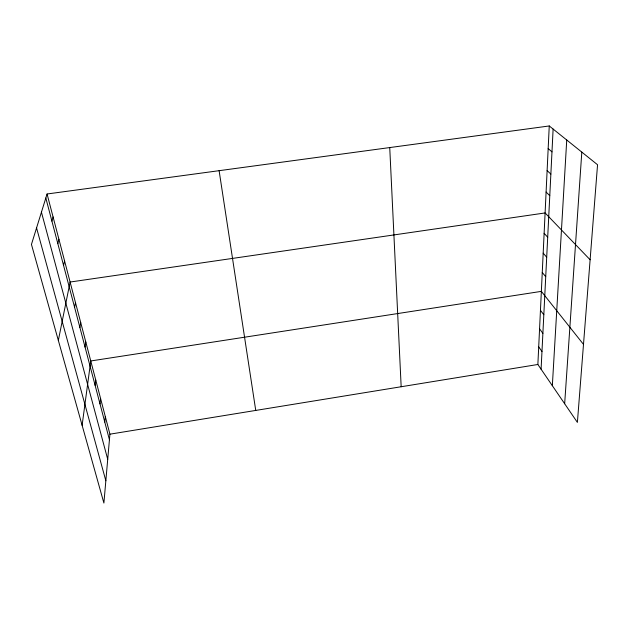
<?xml version="1.0" encoding="UTF-8"?>
<svg xmlns="http://www.w3.org/2000/svg" width="629" height="629" viewBox="0 0 629 629"><rect width="100%" height="100%" fill="white"/><g stroke="black" fill="none" stroke-linecap="round" stroke-linejoin="round"><path stroke-width="0.94" d="M549.251 125.957L597.55 164.751L577.391 422.397L537.866 364.482L549.251 125.957L47.065 193.991L31.45 244.429L103.895 503.043L109.918 434.175L47.065 193.991M541.089 369.199L553.119 129.063M552.341 385.695L566.737 140.008M564.661 403.747L581.809 152.108M104.776 422.075L105.31 416.579M100.003 403.92L100.585 398.527M95.097 385.286L95.734 379.995M82.116 425.298L90.757 360.967L541.357 291.369L583.492 344.385M85.041 347.082L85.796 342.011M79.891 327.505L80.709 322.551M74.599 307.384L75.48 302.573M58.34 340.423L70.102 282.036L545.099 212.94L590.112 259.761M63.568 265.469L64.583 260.941M57.821 243.62L58.906 239.248M51.908 221.141L53.072 216.942M109.918 434.175L537.866 364.482M548.166 148.578L551.979 151.872M547.12 170.601L550.862 174.068M546.098 192.049L549.777 195.674M544.124 233.296L547.702 237.212M543.181 253.141L546.695 257.19M542.253 272.491L545.72 276.666M540.453 310.333L543.818 314.744M539.572 328.825L542.882 333.346M538.707 346.87L541.97 351.493M36.561 227.91L105.845 480.784M41.435 212.17L107.716 459.312M45.823 198.009L109.43 439.757M219.112 170.679L255.744 410.43M389.736 147.563L401.168 386.741"/></g></svg>
